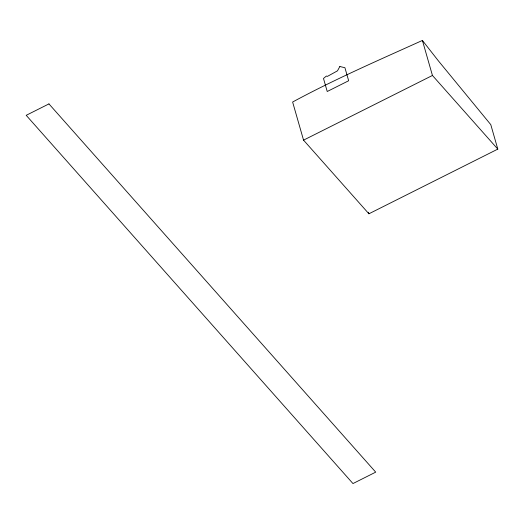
<?xml version="1.0" encoding="UTF-8"?>
<svg xmlns="http://www.w3.org/2000/svg" width="524" height="524" viewBox="0 0 524 524"><rect width="100%" height="100%" fill="white"/><g stroke="black" fill="none" stroke-linecap="round" stroke-linejoin="round"><path stroke-width="0.79" d="M303.553 140.144L432.444 75.463L497.8 149.111L368.903 213.792L303.553 140.144L292.621 102.016L293.899 101.335C335.642 78.842 379.219 59.959 422.403 40.44L438.339 60.804L490.778 124.627L497.8 149.111M422.403 40.44L432.444 75.463M368.464 212.259L368.903 213.792M339.84 66.528L337.476 70.845L327.389 76.399L326.419 76.032L323.485 78.462L327.225 91.504L348.663 80.748L344.923 67.707L339.84 66.528M48.948 103.903L26.2 115.319L352.966 483.56L375.708 472.144L48.948 103.903"/></g></svg>
